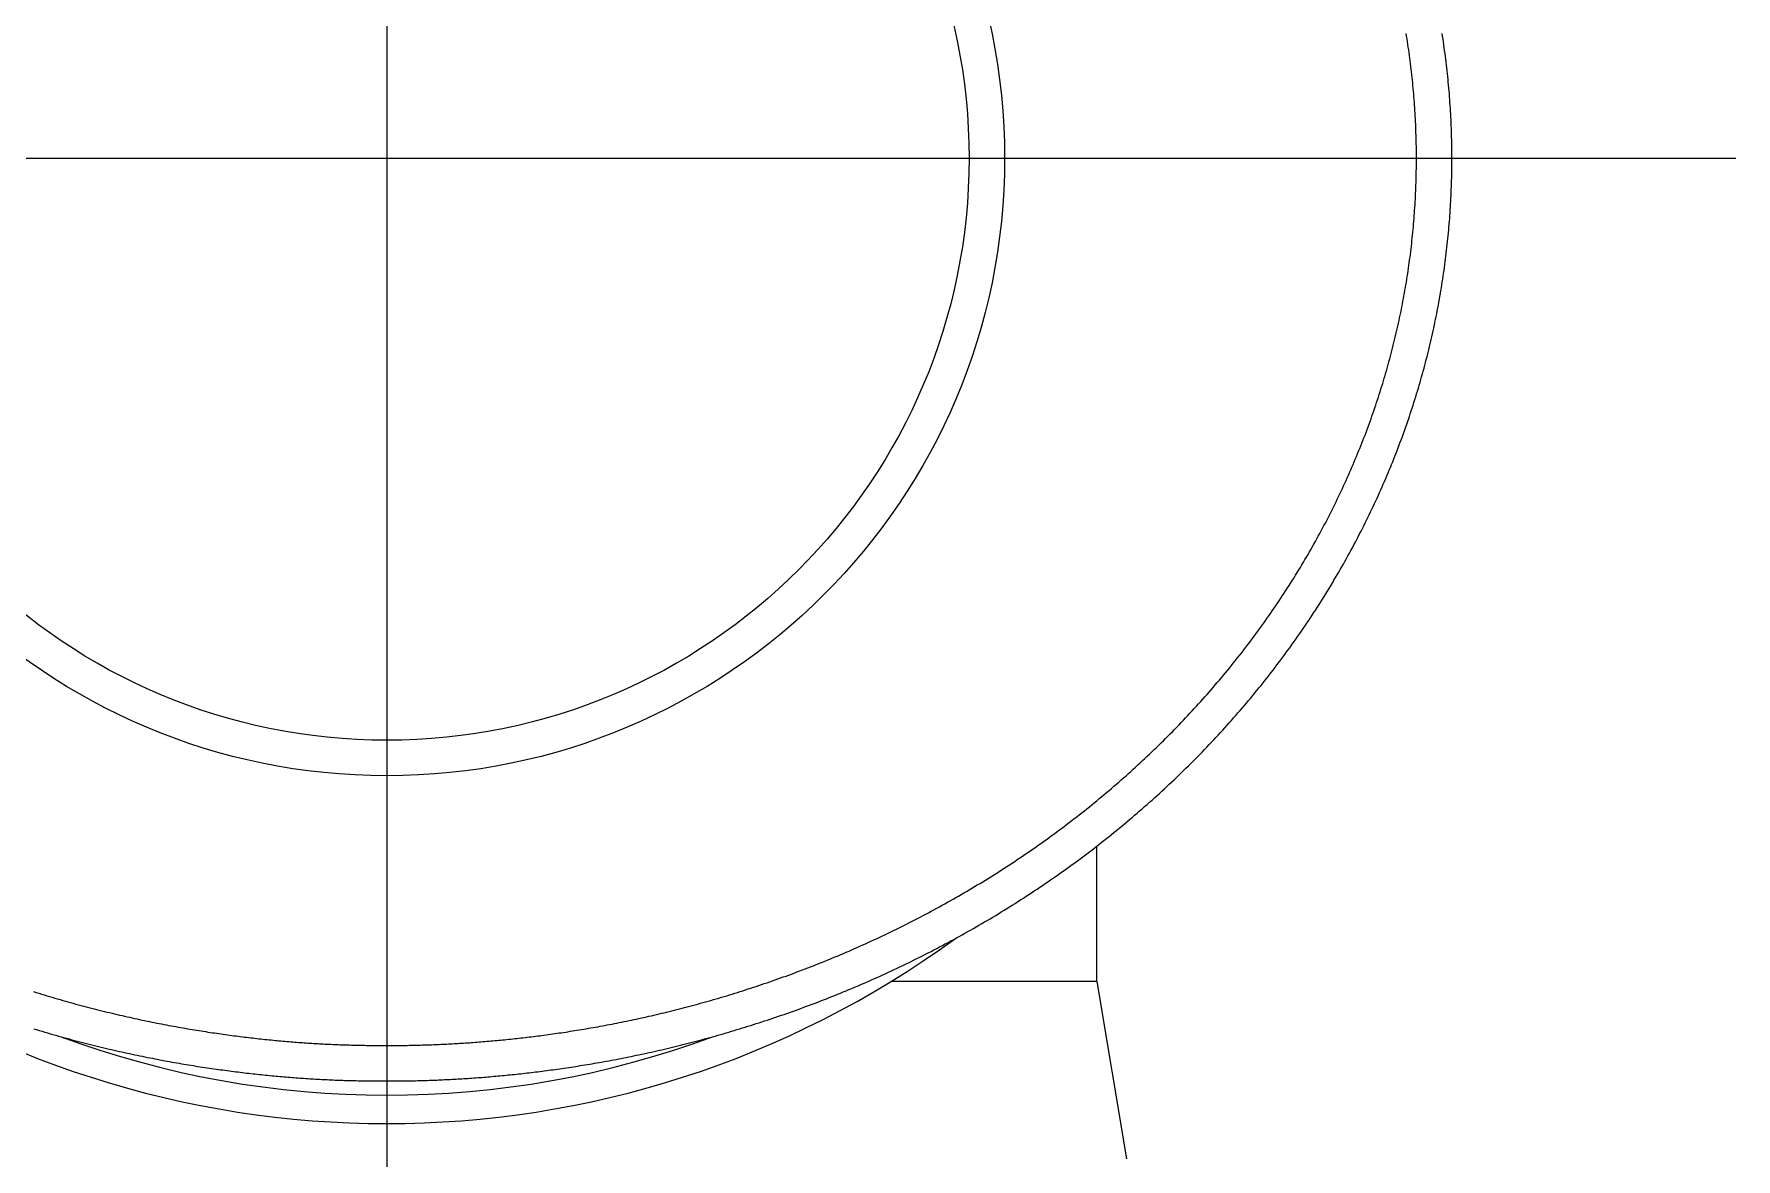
# Model space of a CAD drawing. Extents: x -10.3 to 59.2, y -18.9 to 32.6.
# Drawn here: x 47.17 to 59.16, y 16.75 to 24.68 of the extents above; entities that cross this region are included whole.
import ezdxf

# ---------------------------------------------------------------- set-up
doc = ezdxf.new("R2010")
doc.units = 0
doc.linetypes.add('CENTER', pattern=[50.8, 31.75, -6.35, 6.35, -6.35])
doc.layers.get('0').update_dxf_attribs({"linetype": 'CONTINUOUS'})
doc.layers.add('CENTER', color=1, linetype='CENTER')

msp = doc.modelspace()

# ---------------------------------------------------------------- linework, layer by layer
at = {"color": 7, "linetype": 'CONTINUOUS'}
for q in [(54.65817, 18.955186), (53.207818, 18), (54.86639, 16.75068)]:
    msp.add_line((54.65817, 18), q, dxfattribs=at)
at = {"color": 7}
for points in [[(49.6582, 17.3, 0), (49.6717, 17.3, 0), (49.6852, 17.3, 0), (49.6987, 17.3001, 0), (49.7122, 17.3002, 0), (49.7257, 17.3002, 0), (49.7392, 17.3004, 0), (49.7527, 17.3005, 0), (49.7662, 17.3006, 0), (49.7797, 17.3008, 0), (49.7932, 17.301, 0), (49.8067, 17.3012, 0), (49.8202, 17.3014, 0), (49.8336, 17.3017, 0), (49.8471, 17.302, 0), (49.8606, 17.3023, 0), (49.8741, 17.3026, 0), (49.8876, 17.3029, 0), (49.9011, 17.3033, 0), (49.9146, 17.3037, 0), (49.9281, 17.3041, 0), (49.9417, 17.3045, 0), (49.9552, 17.305, 0), (49.9688, 17.3054, 0), (49.9823, 17.3059, 0), (49.9959, 17.3064, 0), (50.0094, 17.307, 0), (50.023, 17.3075, 0), (50.0366, 17.3081, 0), (50.0502, 17.3087, 0), (50.0639, 17.3094, 0), (50.0775, 17.31, 0), (50.0912, 17.3107, 0), (50.1049, 17.3114, 0), (50.1186, 17.3121, 0), (50.1323, 17.3128, 0), (50.146, 17.3136, 0), (50.1598, 17.3144, 0), (50.1735, 17.3152, 0), (50.1873, 17.3161, 0), (50.2012, 17.3169, 0), (50.215, 17.3178, 0), (50.2289, 17.3187, 0), (50.2428, 17.3197, 0), (50.2567, 17.3206, 0), (50.2706, 17.3216, 0), (50.2846, 17.3226, 0), (50.2986, 17.3237, 0), (50.3126, 17.3247, 0), (50.3267, 17.3258, 0), (50.3408, 17.3269, 0), (50.3549, 17.3281, 0), (50.3691, 17.3292, 0), (50.3833, 17.3304, 0), (50.3975, 17.3316, 0), (50.4118, 17.3329, 0), (50.4261, 17.3342, 0), (50.4404, 17.3354, 0), (50.4548, 17.3368, 0), (50.4692, 17.3381, 0), (50.4836, 17.3395, 0), (50.4981, 17.3409, 0), (50.5126, 17.3423, 0), (50.5272, 17.3438, 0), (50.5418, 17.3453, 0), (50.5564, 17.3468, 0), (50.5711, 17.3483, 0), (50.5859, 17.3499, 0), (50.6007, 17.3515, 0), (50.6155, 17.3532, 0), (50.6304, 17.3548, 0), (50.6453, 17.3565, 0), (50.6603, 17.3583, 0), (50.6753, 17.36, 0), (50.6904, 17.3618, 0), (50.7055, 17.3637, 0), (50.7207, 17.3656, 0), (50.736, 17.3675, 0), (50.7513, 17.3694, 0), (50.7666, 17.3714, 0), (50.782, 17.3734, 0), (50.7975, 17.3754, 0), (50.813, 17.3775, 0), (50.8286, 17.3796, 0), (50.8442, 17.3818, 0), (50.8599, 17.384, 0), (50.8757, 17.3862, 0), (50.8915, 17.3885, 0), (50.9074, 17.3908, 0), (50.9233, 17.3932, 0), (50.9394, 17.3955, 0), (50.9555, 17.398, 0), (50.9716, 17.4005, 0), (50.9879, 17.403, 0), (51.0042, 17.4055, 0), (51.0205, 17.4081, 0), (51.037, 17.4108, 0), (51.0535, 17.4135, 0), (51.07, 17.4162, 0), (51.0867, 17.419, 0), (51.1034, 17.4218, 0), (51.1202, 17.4247, 0), (51.137, 17.4276, 0), (51.1539, 17.4306, 0), (51.1709, 17.4336, 0), (51.1879, 17.4366, 0), (51.205, 17.4397, 0), (51.2221, 17.4429, 0), (51.2393, 17.4461, 0), (51.2566, 17.4493, 0), (51.2739, 17.4526, 0), (51.2913, 17.456, 0), (51.3088, 17.4594, 0), (51.3263, 17.4628, 0), (51.3439, 17.4663, 0), (51.3615, 17.4699, 0), (51.3792, 17.4735, 0), (51.397, 17.4771, 0), (51.4148, 17.4808, 0), (51.4327, 17.4846, 0), (51.4506, 17.4884, 0), (51.4685, 17.4922, 0), (51.4865, 17.4961, 0), (51.5046, 17.5001, 0), (51.5227, 17.5041, 0), (51.5409, 17.5082, 0), (51.5591, 17.5123, 0), (51.5773, 17.5165, 0), (51.5956, 17.5207, 0), (51.6139, 17.525, 0), (51.6323, 17.5293, 0), (51.6508, 17.5337, 0), (51.6692, 17.5382, 0), (51.6877, 17.5427, 0), (51.7063, 17.5472, 0), (51.7249, 17.5519, 0), (51.7435, 17.5565, 0), (51.7622, 17.5613, 0), (51.7809, 17.566, 0), (51.7997, 17.5709, 0), (51.8184, 17.5758, 0), (51.8373, 17.5807, 0), (51.8561, 17.5857, 0), (51.875, 17.5908, 0), (51.894, 17.5959, 0), (51.9129, 17.6011, 0), (51.932, 17.6063, 0), (51.951, 17.6116, 0), (51.9701, 17.6169, 0), (51.9892, 17.6223, 0), (52.0083, 17.6278, 0), (52.0275, 17.6333, 0), (52.0467, 17.6389, 0), (52.0659, 17.6445, 0), (52.0852, 17.6502, 0), (52.1045, 17.6559, 0), (52.1238, 17.6617, 0), (52.1431, 17.6676, 0), (52.1625, 17.6735, 0), (52.1819, 17.6795, 0), (52.2013, 17.6856, 0), (52.2207, 17.6917, 0), (52.2402, 17.6978, 0), (52.2597, 17.704, 0), (52.2792, 17.7103, 0), (52.2988, 17.7167, 0), (52.3183, 17.7231, 0), (52.3379, 17.7295, 0), (52.3575, 17.736, 0), (52.3772, 17.7426, 0), (52.3968, 17.7493, 0), (52.4165, 17.756, 0), (52.4361, 17.7627, 0), (52.4558, 17.7695, 0), (52.4756, 17.7764, 0), (52.4953, 17.7834, 0), (52.515, 17.7904, 0), (52.5348, 17.7975, 0), (52.5546, 17.8046, 0), (52.5744, 17.8118, 0), (52.5942, 17.819, 0), (52.614, 17.8264, 0), (52.6338, 17.8337, 0), (52.6537, 17.8412, 0), (52.6735, 17.8487, 0), (52.6934, 17.8563, 0), (52.7133, 17.8639, 0), (52.7331, 17.8716, 0), (52.753, 17.8794, 0), (52.7729, 17.8872, 0), (52.7928, 17.8951, 0), (52.8127, 17.903, 0), (52.8327, 17.9111, 0), (52.8526, 17.9191, 0), (52.8725, 17.9273, 0), (52.8924, 17.9355, 0), (52.9124, 17.9438, 0), (52.9323, 17.9521, 0), (52.9522, 17.9605, 0), (52.9722, 17.969, 0), (52.9921, 17.9775, 0), (53.0121, 17.9861, 0), (53.032, 17.9948, 0), (53.0519, 18.0035, 0), (53.0719, 18.0123, 0), (53.0918, 18.0212, 0), (53.1118, 18.0302, 0), (53.1317, 18.0392, 0), (53.1517, 18.0482, 0), (53.1716, 18.0574, 0), (53.1916, 18.0666, 0), (53.2115, 18.0759, 0), (53.2315, 18.0852, 0), (53.2515, 18.0946, 0), (53.2714, 18.1041, 0), (53.2914, 18.1137, 0), (53.3113, 18.1233, 0), (53.3313, 18.133, 0), (53.3512, 18.1427, 0), (53.3712, 18.1525, 0), (53.3911, 18.1624, 0), (53.411, 18.1724, 0), (53.431, 18.1824, 0), (53.4509, 18.1925, 0), (53.4708, 18.2027, 0), (53.4907, 18.2129, 0), (53.5106, 18.2232, 0), (53.5305, 18.2336, 0), (53.5504, 18.244, 0), (53.5703, 18.2545, 0), (53.5901, 18.2651, 0), (53.61, 18.2757, 0), (53.6298, 18.2864, 0), (53.6497, 18.2972, 0), (53.6695, 18.308, 0), (53.6893, 18.3189, 0), (53.7091, 18.3299, 0), (53.7289, 18.3409, 0), (53.7486, 18.352, 0), (53.7684, 18.3632, 0), (53.7881, 18.3745, 0), (53.8079, 18.3858, 0), (53.8276, 18.3972, 0), (53.8472, 18.4086, 0), (53.8669, 18.4201, 0), (53.8866, 18.4317, 0), (53.9062, 18.4434, 0), (53.9258, 18.4551, 0), (53.9454, 18.4669, 0), (53.965, 18.4787, 0), (53.9846, 18.4906, 0), (54.0041, 18.5026, 0), (54.0236, 18.5147, 0), (54.0431, 18.5268, 0), (54.0626, 18.539, 0), (54.082, 18.5513, 0), (54.1014, 18.5636, 0), (54.1208, 18.576, 0), (54.1402, 18.5885, 0), (54.1595, 18.601, 0), (54.1789, 18.6136, 0), (54.1982, 18.6262, 0), (54.2174, 18.639, 0), (54.2367, 18.6518, 0), (54.2559, 18.6646, 0), (54.2751, 18.6776, 0), (54.2942, 18.6906, 0), (54.3133, 18.7036, 0), (54.3324, 18.7168, 0), (54.3515, 18.73, 0), (54.3705, 18.7433, 0), (54.3895, 18.7566, 0), (54.4085, 18.77, 0), (54.4274, 18.7835, 0), (54.4463, 18.797, 0), (54.4652, 18.8106, 0), (54.484, 18.8243, 0), (54.5028, 18.838, 0), (54.5215, 18.8518, 0), (54.5402, 18.8657, 0), (54.5589, 18.8797, 0), (54.5776, 18.8936, 0), (54.5962, 18.9077, 0), (54.6147, 18.9218, 0), (54.6332, 18.936, 0), (54.6517, 18.9503, 0), (54.6702, 18.9646, 0), (54.6885, 18.979, 0), (54.7069, 18.9934, 0), (54.7252, 19.0079, 0), (54.7435, 19.0225, 0), (54.7617, 19.0371, 0), (54.7799, 19.0518, 0), (54.798, 19.0666, 0), (54.8161, 19.0814, 0), (54.8341, 19.0963, 0), (54.8521, 19.1112, 0), (54.8701, 19.1262, 0), (54.888, 19.1412, 0), (54.9058, 19.1564, 0), (54.9237, 19.1715, 0), (54.9414, 19.1867, 0), (54.9591, 19.202, 0), (54.9768, 19.2174, 0), (54.9944, 19.2328, 0), (55.0119, 19.2482, 0), (55.0295, 19.2638, 0), (55.0469, 19.2793, 0), (55.0643, 19.295, 0), (55.0817, 19.3106, 0), (55.099, 19.3264, 0), (55.1162, 19.3422, 0), (55.1334, 19.358, 0), (55.1505, 19.3739, 0), (55.1676, 19.3899, 0), (55.1846, 19.4059, 0), (55.2016, 19.422, 0), (55.2185, 19.4381, 0), (55.2353, 19.4543, 0), (55.2521, 19.4705, 0), (55.2689, 19.4868, 0), (55.2855, 19.5031, 0), (55.3021, 19.5195, 0), (55.3187, 19.5359, 0), (55.3352, 19.5524, 0), (55.3516, 19.569, 0), (55.368, 19.5856, 0), (55.3843, 19.6022, 0), (55.4006, 19.6189, 0), (55.4167, 19.6356, 0), (55.4329, 19.6524, 0), (55.4489, 19.6693, 0), (55.4649, 19.6861, 0), (55.4808, 19.7031, 0), (55.4967, 19.7201, 0), (55.5125, 19.7371, 0), (55.5282, 19.7542, 0), (55.5439, 19.7713, 0), (55.5595, 19.7885, 0), (55.575, 19.8057, 0), (55.5904, 19.8229, 0), (55.6058, 19.8402, 0), (55.6211, 19.8576, 0), (55.6364, 19.875, 0), (55.6515, 19.8924, 0), (55.6666, 19.9099, 0), (55.6817, 19.9274, 0), (55.6966, 19.9449, 0), (55.7115, 19.9625, 0), (55.7263, 19.9802, 0), (55.7411, 19.9978, 0), (55.7558, 20.0155, 0), (55.7704, 20.0333, 0), (55.7849, 20.0511, 0), (55.7994, 20.0689, 0), (55.8138, 20.0868, 0), (55.8281, 20.1047, 0), (55.8423, 20.1226, 0), (55.8565, 20.1406, 0), (55.8706, 20.1586, 0), (55.8846, 20.1766, 0), (55.8986, 20.1947, 0), (55.9125, 20.2128, 0), (55.9263, 20.231, 0), (55.94, 20.2492, 0), (55.9537, 20.2674, 0), (55.9672, 20.2856, 0), (55.9807, 20.3039, 0), (55.9942, 20.3222, 0), (56.0075, 20.3405, 0), (56.0208, 20.3589, 0), (56.034, 20.3773, 0), (56.0471, 20.3958, 0), (56.0602, 20.4142, 0), (56.0732, 20.4327, 0), (56.0861, 20.4512, 0), (56.0989, 20.4698, 0), (56.1116, 20.4884, 0), (56.1243, 20.507, 0), (56.1369, 20.5256, 0), (56.1494, 20.5442, 0), (56.1619, 20.5629, 0), (56.1742, 20.5816, 0), (56.1865, 20.6004, 0), (56.1987, 20.6191, 0), (56.2108, 20.6379, 0), (56.2229, 20.6567, 0), (56.2348, 20.6756, 0), (56.2467, 20.6944, 0), (56.2585, 20.7133, 0), (56.2703, 20.7322, 0), (56.2819, 20.7511, 0), (56.2935, 20.7701, 0), (56.305, 20.789, 0), (56.3164, 20.808, 0), (56.3277, 20.827, 0), (56.3389, 20.846, 0), (56.3501, 20.8651, 0), (56.3612, 20.8842, 0), (56.3722, 20.9032, 0), (56.3831, 20.9224, 0), (56.394, 20.9415, 0), (56.4048, 20.9606, 0), (56.4155, 20.9798, 0), (56.4261, 20.999, 0), (56.4366, 21.0182, 0), (56.4471, 21.0375, 0), (56.4575, 21.0567, 0), (56.4678, 21.076, 0), (56.478, 21.0953, 0), (56.4882, 21.1146, 0), (56.4982, 21.1339, 0), (56.5082, 21.1533, 0), (56.5182, 21.1726, 0), (56.528, 21.192, 0), (56.5378, 21.2114, 0), (56.5475, 21.2308, 0), (56.5571, 21.2503, 0), (56.5666, 21.2697, 0), (56.576, 21.2892, 0), (56.5854, 21.3087, 0), (56.5947, 21.3282, 0), (56.6039, 21.3477, 0), (56.6131, 21.3673, 0), (56.6221, 21.3868, 0), (56.6311, 21.4064, 0), (56.64, 21.426, 0), (56.6489, 21.4456, 0), (56.6576, 21.4652, 0), (56.6663, 21.4849, 0), (56.6749, 21.5045, 0), (56.6834, 21.5242, 0), (56.6919, 21.5439, 0), (56.7003, 21.5636, 0), (56.7086, 21.5833, 0), (56.7168, 21.603, 0), (56.7249, 21.6228, 0), (56.733, 21.6425, 0), (56.741, 21.6623, 0), (56.7489, 21.6821, 0), (56.7567, 21.7019, 0), (56.7645, 21.7217, 0), (56.7721, 21.7415, 0), (56.7797, 21.7613, 0), (56.7873, 21.7812, 0), (56.7947, 21.8011, 0), (56.8021, 21.8209, 0), (56.8094, 21.8408, 0), (56.8166, 21.8607, 0), (56.8237, 21.8806, 0), (56.8308, 21.9006, 0), (56.8378, 21.9205, 0), (56.8447, 21.9404, 0), (56.8515, 21.9604, 0), (56.8583, 21.9804, 0), (56.865, 22.0003, 0), (56.8716, 22.0203, 0), (56.8781, 22.0403, 0), (56.8846, 22.0603, 0), (56.8909, 22.0804, 0), (56.8972, 22.1004, 0), (56.9035, 22.1204, 0), (56.9096, 22.1405, 0), (56.9157, 22.1605, 0), (56.9217, 22.1806, 0), (56.9276, 22.2007, 0), (56.9335, 22.2208, 0), (56.9392, 22.2409, 0), (56.9449, 22.261, 0), (56.9505, 22.2811, 0), (56.9561, 22.3012, 0), (56.9615, 22.3213, 0), (56.9669, 22.3415, 0), (56.9722, 22.3616, 0), (56.9775, 22.3818, 0), (56.9826, 22.4019, 0), (56.9877, 22.4221, 0), (56.9927, 22.4423, 0), (56.9977, 22.4625, 0), (57.0025, 22.4827, 0), (57.0073, 22.5029, 0), (57.012, 22.5231, 0), (57.0167, 22.5433, 0), (57.0212, 22.5635, 0), (57.0257, 22.5837, 0), (57.0301, 22.604, 0), (57.0345, 22.6242, 0), (57.0387, 22.6445, 0), (57.0429, 22.6647, 0), (57.047, 22.685, 0), (57.051, 22.7052, 0), (57.055, 22.7255, 0), (57.0589, 22.7458, 0), (57.0627, 22.7661, 0), (57.0664, 22.7864, 0), (57.0701, 22.8067, 0), (57.0737, 22.827, 0), (57.0772, 22.8473, 0), (57.0806, 22.8676, 0), (57.084, 22.8879, 0), (57.0873, 22.9082, 0), (57.0905, 22.9285, 0), (57.0936, 22.9489, 0), (57.0967, 22.9692, 0), (57.0996, 22.9895, 0), (57.1026, 23.0099, 0), (57.1054, 23.0302, 0), (57.1082, 23.0506, 0), (57.1108, 23.0709, 0), (57.1135, 23.0913, 0), (57.116, 23.1116, 0), (57.1185, 23.132, 0), (57.1209, 23.1524, 0), (57.1232, 23.1727, 0), (57.1254, 23.1931, 0), (57.1276, 23.2135, 0), (57.1297, 23.2339, 0), (57.1317, 23.2542, 0), (57.1336, 23.2746, 0), (57.1355, 23.295, 0), (57.1373, 23.3154, 0), (57.139, 23.3358, 0), (57.1407, 23.3562, 0), (57.1422, 23.3766, 0), (57.1437, 23.397, 0), (57.1452, 23.4174, 0), (57.1465, 23.4378, 0), (57.1478, 23.4582, 0), (57.149, 23.4786, 0), (57.1501, 23.499, 0), (57.1512, 23.5194, 0), (57.1522, 23.5398, 0), (57.1531, 23.5602, 0), (57.1539, 23.5807, 0), (57.1546, 23.6011, 0), (57.1553, 23.6215, 0), (57.1559, 23.6419, 0), (57.1565, 23.6623, 0), (57.1569, 23.6827, 0), (57.1573, 23.7032, 0), (57.1576, 23.7236, 0), (57.1579, 23.744, 0), (57.158, 23.7644, 0), (57.1581, 23.7848, 0), (57.1582, 23.8053, 0), (57.1581, 23.8257, 0), (57.158, 23.8461, 0), (57.1578, 23.8665, 0), (57.1575, 23.8869, 0), (57.1571, 23.9073, 0), (57.1567, 23.9277, 0), (57.1562, 23.9481, 0), (57.1556, 23.9685, 0), (57.155, 23.9889, 0), (57.1543, 24.0093, 0), (57.1535, 24.0297, 0), (57.1526, 24.0501, 0), (57.1517, 24.0705, 0), (57.1506, 24.0909, 0), (57.1496, 24.1113, 0), (57.1484, 24.1317, 0), (57.1472, 24.1521, 0), (57.1458, 24.1724, 0), (57.1445, 24.1928, 0), (57.143, 24.2132, 0), (57.1415, 24.2335, 0), (57.1399, 24.2539, 0), (57.1382, 24.2742, 0), (57.1364, 24.2946, 0), (57.1346, 24.3149, 0), (57.1327, 24.3353, 0), (57.1307, 24.3556, 0), (57.1287, 24.3759, 0), (57.1265, 24.3962, 0), (57.1244, 24.4166, 0), (57.1221, 24.4369, 0), (57.1197, 24.4572, 0), (57.1173, 24.4775, 0), (57.1148, 24.4978, 0), (57.1123, 24.518, 0), (57.1096, 24.5383, 0), (57.1069, 24.5586, 0), (57.1041, 24.5788, 0), (57.1013, 24.5991, 0), (57.0983, 24.6193, 0), (57.0953, 24.6396, 0), (57.0923, 24.6598, 0), (57.0891, 24.68, 0)], [(49.6582, 17.55, 0), (49.6713, 17.55, 0), (49.6844, 17.55, 0), (49.6976, 17.5501, 0), (49.7107, 17.5502, 0), (49.7238, 17.5502, 0), (49.7369, 17.5503, 0), (49.75, 17.5505, 0), (49.7631, 17.5506, 0), (49.7762, 17.5508, 0), (49.7893, 17.551, 0), (49.8024, 17.5512, 0), (49.8155, 17.5514, 0), (49.8286, 17.5517, 0), (49.8417, 17.5519, 0), (49.8548, 17.5522, 0), (49.8679, 17.5525, 0), (49.881, 17.5528, 0), (49.8941, 17.5532, 0), (49.9072, 17.5536, 0), (49.9203, 17.554, 0), (49.9335, 17.5544, 0), (49.9466, 17.5548, 0), (49.9598, 17.5553, 0), (49.9729, 17.5557, 0), (49.9861, 17.5562, 0), (49.9993, 17.5568, 0), (50.0125, 17.5573, 0), (50.0257, 17.5579, 0), (50.0389, 17.5585, 0), (50.0522, 17.5591, 0), (50.0654, 17.5597, 0), (50.0787, 17.5604, 0), (50.092, 17.5611, 0), (50.1053, 17.5618, 0), (50.1186, 17.5625, 0), (50.1319, 17.5632, 0), (50.1453, 17.564, 0), (50.1586, 17.5648, 0), (50.172, 17.5656, 0), (50.1855, 17.5664, 0), (50.1989, 17.5673, 0), (50.2124, 17.5682, 0), (50.2259, 17.5691, 0), (50.2394, 17.57, 0), (50.2529, 17.571, 0), (50.2665, 17.572, 0), (50.2801, 17.573, 0), (50.2937, 17.574, 0), (50.3074, 17.5751, 0), (50.3211, 17.5762, 0), (50.3348, 17.5773, 0), (50.3485, 17.5784, 0), (50.3623, 17.5796, 0), (50.3761, 17.5807, 0), (50.39, 17.5819, 0), (50.4038, 17.5832, 0), (50.4178, 17.5844, 0), (50.4317, 17.5857, 0), (50.4457, 17.587, 0), (50.4597, 17.5883, 0), (50.4738, 17.5897, 0), (50.4879, 17.5911, 0), (50.502, 17.5925, 0), (50.5162, 17.594, 0), (50.5304, 17.5954, 0), (50.5447, 17.5969, 0), (50.559, 17.5985, 0), (50.5734, 17.6, 0), (50.5878, 17.6016, 0), (50.6022, 17.6032, 0), (50.6167, 17.6049, 0), (50.6313, 17.6066, 0), (50.6459, 17.6083, 0), (50.6605, 17.6101, 0), (50.6752, 17.6118, 0), (50.69, 17.6136, 0), (50.7048, 17.6155, 0), (50.7196, 17.6174, 0), (50.7345, 17.6193, 0), (50.7495, 17.6213, 0), (50.7645, 17.6232, 0), (50.7795, 17.6253, 0), (50.7947, 17.6273, 0), (50.8098, 17.6294, 0), (50.8251, 17.6315, 0), (50.8404, 17.6337, 0), (50.8558, 17.6359, 0), (50.8712, 17.6382, 0), (50.8867, 17.6404, 0), (50.9022, 17.6428, 0), (50.9178, 17.6451, 0), (50.9335, 17.6475, 0), (50.9493, 17.65, 0), (50.9651, 17.6525, 0), (50.981, 17.655, 0), (50.997, 17.6576, 0), (51.013, 17.6602, 0), (51.0291, 17.6628, 0), (51.0452, 17.6655, 0), (51.0614, 17.6683, 0), (51.0777, 17.6711, 0), (51.0941, 17.6739, 0), (51.1105, 17.6768, 0), (51.1269, 17.6797, 0), (51.1435, 17.6827, 0), (51.16, 17.6857, 0), (51.1767, 17.6887, 0), (51.1934, 17.6918, 0), (51.2102, 17.695, 0), (51.227, 17.6982, 0), (51.2439, 17.7014, 0), (51.2608, 17.7047, 0), (51.2778, 17.7081, 0), (51.2949, 17.7115, 0), (51.312, 17.7149, 0), (51.3292, 17.7184, 0), (51.3464, 17.7219, 0), (51.3637, 17.7255, 0), (51.381, 17.7292, 0), (51.3984, 17.7329, 0), (51.4159, 17.7366, 0), (51.4333, 17.7404, 0), (51.4509, 17.7442, 0), (51.4684, 17.7481, 0), (51.486, 17.7521, 0), (51.5037, 17.7561, 0), (51.5214, 17.7602, 0), (51.5392, 17.7643, 0), (51.557, 17.7684, 0), (51.5748, 17.7726, 0), (51.5927, 17.7769, 0), (51.6106, 17.7812, 0), (51.6286, 17.7856, 0), (51.6466, 17.79, 0), (51.6646, 17.7945, 0), (51.6827, 17.799, 0), (51.7008, 17.8036, 0), (51.719, 17.8082, 0), (51.7371, 17.8129, 0), (51.7554, 17.8177, 0), (51.7736, 17.8225, 0), (51.7919, 17.8273, 0), (51.8103, 17.8322, 0), (51.8287, 17.8372, 0), (51.8471, 17.8422, 0), (51.8655, 17.8473, 0), (51.884, 17.8524, 0), (51.9025, 17.8576, 0), (51.921, 17.8628, 0), (51.9396, 17.8681, 0), (51.9582, 17.8735, 0), (51.9768, 17.8789, 0), (51.9954, 17.8844, 0), (52.0141, 17.8899, 0), (52.0328, 17.8954, 0), (52.0516, 17.9011, 0), (52.0703, 17.9068, 0), (52.0891, 17.9125, 0), (52.1079, 17.9183, 0), (52.1268, 17.9242, 0), (52.1456, 17.9301, 0), (52.1645, 17.9361, 0), (52.1834, 17.9421, 0), (52.2023, 17.9482, 0), (52.2213, 17.9543, 0), (52.2403, 17.9605, 0), (52.2592, 17.9668, 0), (52.2783, 17.9731, 0), (52.2973, 17.9795, 0), (52.3163, 17.9859, 0), (52.3354, 17.9924, 0), (52.3545, 17.999, 0), (52.3736, 18.0056, 0), (52.3927, 18.0123, 0), (52.4118, 18.019, 0), (52.431, 18.0258, 0), (52.4501, 18.0327, 0), (52.4693, 18.0396, 0), (52.4885, 18.0466, 0), (52.5077, 18.0536, 0), (52.5269, 18.0607, 0), (52.5461, 18.0679, 0), (52.5654, 18.0751, 0), (52.5846, 18.0824, 0), (52.6039, 18.0897, 0), (52.6231, 18.0971, 0), (52.6424, 18.1046, 0), (52.6617, 18.1121, 0), (52.6809, 18.1197, 0), (52.7002, 18.1273, 0), (52.7195, 18.135, 0), (52.7388, 18.1428, 0), (52.7581, 18.1506, 0), (52.7774, 18.1585, 0), (52.7968, 18.1665, 0), (52.8161, 18.1745, 0), (52.8354, 18.1826, 0), (52.8547, 18.1907, 0), (52.874, 18.1989, 0), (52.8933, 18.2072, 0), (52.9127, 18.2155, 0), (52.932, 18.2239, 0), (52.9513, 18.2324, 0), (52.9706, 18.2409, 0), (52.9899, 18.2495, 0), (53.0093, 18.2582, 0), (53.0286, 18.2669, 0), (53.0479, 18.2757, 0), (53.0672, 18.2845, 0), (53.0866, 18.2935, 0), (53.1059, 18.3024, 0), (53.1252, 18.3115, 0), (53.1446, 18.3206, 0), (53.1639, 18.3298, 0), (53.1832, 18.339, 0), (53.2025, 18.3484, 0), (53.2218, 18.3577, 0), (53.2412, 18.3672, 0), (53.2605, 18.3767, 0), (53.2798, 18.3863, 0), (53.2991, 18.3959, 0), (53.3184, 18.4056, 0), (53.3376, 18.4154, 0), (53.3569, 18.4252, 0), (53.3762, 18.4351, 0), (53.3955, 18.4451, 0), (53.4147, 18.4551, 0), (53.434, 18.4652, 0), (53.4532, 18.4754, 0), (53.4724, 18.4856, 0), (53.4917, 18.4959, 0), (53.5109, 18.5063, 0), (53.5301, 18.5167, 0), (53.5492, 18.5272, 0), (53.5684, 18.5377, 0), (53.5876, 18.5484, 0), (53.6067, 18.5591, 0), (53.6258, 18.5698, 0), (53.6449, 18.5806, 0), (53.664, 18.5915, 0), (53.6831, 18.6024, 0), (53.7022, 18.6135, 0), (53.7212, 18.6245, 0), (53.7403, 18.6357, 0), (53.7593, 18.6469, 0), (53.7783, 18.6581, 0), (53.7972, 18.6695, 0), (53.8162, 18.6809, 0), (53.8351, 18.6923, 0), (53.854, 18.7039, 0), (53.8729, 18.7155, 0), (53.8918, 18.7271, 0), (53.9107, 18.7389, 0), (53.9295, 18.7506, 0), (53.9483, 18.7625, 0), (53.9671, 18.7744, 0), (53.9858, 18.7864, 0), (54.0045, 18.7984, 0), (54.0233, 18.8106, 0), (54.0419, 18.8227, 0), (54.0606, 18.835, 0), (54.0792, 18.8473, 0), (54.0978, 18.8597, 0), (54.1164, 18.8721, 0), (54.1349, 18.8846, 0), (54.1534, 18.8972, 0), (54.1719, 18.9098, 0), (54.1904, 18.9225, 0), (54.2088, 18.9352, 0), (54.2272, 18.9481, 0), (54.2455, 18.961, 0), (54.2638, 18.9739, 0), (54.2821, 18.9869, 0), (54.3004, 19, 0), (54.3186, 19.0132, 0), (54.3368, 19.0264, 0), (54.3549, 19.0396, 0), (54.3731, 19.053, 0), (54.3911, 19.0664, 0), (54.4092, 19.0798, 0), (54.4272, 19.0934, 0), (54.4451, 19.1069, 0), (54.463, 19.1206, 0), (54.4809, 19.1343, 0), (54.4988, 19.148, 0), (54.5166, 19.1619, 0), (54.5343, 19.1758, 0), (54.552, 19.1897, 0), (54.5697, 19.2037, 0), (54.5874, 19.2178, 0), (54.605, 19.2319, 0), (54.6225, 19.2461, 0), (54.64, 19.2603, 0), (54.6575, 19.2746, 0), (54.6749, 19.289, 0), (54.6922, 19.3034, 0), (54.7096, 19.3178, 0), (54.7268, 19.3324, 0), (54.7441, 19.3469, 0), (54.7612, 19.3616, 0), (54.7784, 19.3763, 0), (54.7955, 19.391, 0), (54.8125, 19.4058, 0), (54.8295, 19.4207, 0), (54.8464, 19.4356, 0), (54.8633, 19.4506, 0), (54.8801, 19.4656, 0), (54.8969, 19.4806, 0), (54.9137, 19.4958, 0), (54.9303, 19.511, 0), (54.947, 19.5262, 0), (54.9635, 19.5415, 0), (54.9801, 19.5568, 0), (54.9965, 19.5722, 0), (55.0129, 19.5876, 0), (55.0293, 19.6031, 0), (55.0456, 19.6187, 0), (55.0618, 19.6343, 0), (55.078, 19.6499, 0), (55.0941, 19.6656, 0), (55.1102, 19.6813, 0), (55.1262, 19.6971, 0), (55.1422, 19.713, 0), (55.1581, 19.7289, 0), (55.1739, 19.7448, 0), (55.1897, 19.7608, 0), (55.2054, 19.7768, 0), (55.221, 19.7929, 0), (55.2366, 19.809, 0), (55.2522, 19.8252, 0), (55.2676, 19.8414, 0), (55.283, 19.8577, 0), (55.2984, 19.874, 0), (55.3136, 19.8903, 0), (55.3289, 19.9067, 0), (55.344, 19.9232, 0), (55.3591, 19.9397, 0), (55.3741, 19.9562, 0), (55.389, 19.9728, 0), (55.4039, 19.9894, 0), (55.4187, 20.0061, 0), (55.4335, 20.0228, 0), (55.4481, 20.0395, 0), (55.4627, 20.0563, 0), (55.4773, 20.0731, 0), (55.4917, 20.0899, 0), (55.5061, 20.1068, 0), (55.5205, 20.1238, 0), (55.5347, 20.1407, 0), (55.5489, 20.1577, 0), (55.5631, 20.1748, 0), (55.5771, 20.1919, 0), (55.5911, 20.209, 0), (55.605, 20.2261, 0), (55.6188, 20.2433, 0), (55.6326, 20.2605, 0), (55.6463, 20.2778, 0), (55.66, 20.2951, 0), (55.6735, 20.3124, 0), (55.687, 20.3297, 0), (55.7004, 20.3471, 0), (55.7138, 20.3645, 0), (55.727, 20.382, 0), (55.7402, 20.3995, 0), (55.7534, 20.417, 0), (55.7664, 20.4345, 0), (55.7794, 20.4521, 0), (55.7923, 20.4697, 0), (55.8052, 20.4873, 0), (55.8179, 20.505, 0), (55.8306, 20.5227, 0), (55.8432, 20.5404, 0), (55.8558, 20.5581, 0), (55.8683, 20.5759, 0), (55.8807, 20.5937, 0), (55.893, 20.6115, 0), (55.9052, 20.6294, 0), (55.9174, 20.6473, 0), (55.9295, 20.6652, 0), (55.9415, 20.6831, 0), (55.9535, 20.701, 0), (55.9653, 20.719, 0), (55.9771, 20.737, 0), (55.9889, 20.755, 0), (56.0005, 20.7731, 0), (56.0121, 20.7911, 0), (56.0236, 20.8092, 0), (56.035, 20.8273, 0), (56.0463, 20.8454, 0), (56.0576, 20.8636, 0), (56.0688, 20.8817, 0), (56.0799, 20.8999, 0), (56.0909, 20.9181, 0), (56.1018, 20.9364, 0), (56.1127, 20.9546, 0), (56.1235, 20.9729, 0), (56.1342, 20.9911, 0), (56.1449, 21.0094, 0), (56.1554, 21.0278, 0), (56.1659, 21.0461, 0), (56.1763, 21.0645, 0), (56.1867, 21.0828, 0), (56.1969, 21.1012, 0), (56.2071, 21.1197, 0), (56.2172, 21.1381, 0), (56.2273, 21.1565, 0), (56.2372, 21.175, 0), (56.2471, 21.1935, 0), (56.2569, 21.212, 0), (56.2667, 21.2305, 0), (56.2763, 21.2491, 0), (56.2859, 21.2676, 0), (56.2954, 21.2862, 0), (56.3049, 21.3048, 0), (56.3142, 21.3234, 0), (56.3235, 21.342, 0), (56.3327, 21.3606, 0), (56.3419, 21.3793, 0), (56.3509, 21.398, 0), (56.3599, 21.4167, 0), (56.3689, 21.4354, 0), (56.3777, 21.4541, 0), (56.3865, 21.4728, 0), (56.3951, 21.4916, 0), (56.4038, 21.5103, 0), (56.4123, 21.5291, 0), (56.4208, 21.5479, 0), (56.4292, 21.5667, 0), (56.4375, 21.5855, 0), (56.4457, 21.6043, 0), (56.4539, 21.6232, 0), (56.462, 21.6421, 0), (56.47, 21.6609, 0), (56.4779, 21.6798, 0), (56.4858, 21.6987, 0), (56.4936, 21.7176, 0), (56.5013, 21.7366, 0), (56.509, 21.7555, 0), (56.5166, 21.7745, 0), (56.5241, 21.7934, 0), (56.5315, 21.8124, 0), (56.5388, 21.8314, 0), (56.5461, 21.8504, 0), (56.5533, 21.8694, 0), (56.5605, 21.8884, 0), (56.5675, 21.9074, 0), (56.5745, 21.9265, 0), (56.5814, 21.9455, 0), (56.5883, 21.9646, 0), (56.595, 21.9837, 0), (56.6017, 22.0028, 0), (56.6083, 22.0219, 0), (56.6149, 22.041, 0), (56.6213, 22.0601, 0), (56.6277, 22.0792, 0), (56.6341, 22.0983, 0), (56.6403, 22.1175, 0), (56.6465, 22.1366, 0), (56.6526, 22.1558, 0), (56.6586, 22.175, 0), (56.6646, 22.1942, 0), (56.6705, 22.2133, 0), (56.6763, 22.2325, 0), (56.682, 22.2517, 0), (56.6877, 22.271, 0), (56.6933, 22.2902, 0), (56.6988, 22.3094, 0), (56.7042, 22.3286, 0), (56.7096, 22.3479, 0), (56.7149, 22.3671, 0), (56.7202, 22.3864, 0), (56.7253, 22.4057, 0), (56.7304, 22.4249, 0), (56.7354, 22.4442, 0), (56.7403, 22.4635, 0), (56.7452, 22.4828, 0), (56.75, 22.5021, 0), (56.7547, 22.5214, 0), (56.7594, 22.5407, 0), (56.764, 22.5601, 0), (56.7685, 22.5794, 0), (56.7729, 22.5987, 0), (56.7773, 22.6181, 0), (56.7816, 22.6374, 0), (56.7858, 22.6568, 0), (56.7899, 22.6761, 0), (56.794, 22.6955, 0), (56.798, 22.7148, 0), (56.8019, 22.7342, 0), (56.8058, 22.7536, 0), (56.8096, 22.773, 0), (56.8133, 22.7924, 0), (56.8169, 22.8118, 0), (56.8205, 22.8312, 0), (56.824, 22.8506, 0), (56.8274, 22.87, 0), (56.8308, 22.8894, 0), (56.834, 22.9088, 0), (56.8373, 22.9282, 0), (56.8404, 22.9477, 0), (56.8435, 22.9671, 0), (56.8465, 22.9865, 0), (56.8494, 23.006, 0), (56.8522, 23.0254, 0), (56.855, 23.0449, 0), (56.8577, 23.0643, 0), (56.8604, 23.0838, 0), (56.8629, 23.1032, 0), (56.8654, 23.1227, 0), (56.8679, 23.1421, 0), (56.8702, 23.1616, 0), (56.8725, 23.1811, 0), (56.8747, 23.2005, 0), (56.8769, 23.22, 0), (56.8789, 23.2395, 0), (56.8809, 23.2589, 0), (56.8829, 23.2784, 0), (56.8847, 23.2979, 0), (56.8865, 23.3174, 0), (56.8882, 23.3369, 0), (56.8899, 23.3564, 0), (56.8914, 23.3759, 0), (56.8929, 23.3953, 0), (56.8944, 23.4148, 0), (56.8957, 23.4343, 0), (56.897, 23.4538, 0), (56.8983, 23.4733, 0), (56.8994, 23.4929, 0), (56.9005, 23.5124, 0), (56.9015, 23.5319, 0), (56.9024, 23.5514, 0), (56.9033, 23.5709, 0), (56.9041, 23.5904, 0), (56.9048, 23.6099, 0), (56.9055, 23.6294, 0), (56.906, 23.6489, 0), (56.9066, 23.6684, 0), (56.907, 23.688, 0), (56.9074, 23.7075, 0), (56.9077, 23.727, 0), (56.9079, 23.7465, 0), (56.9081, 23.766, 0), (56.9081, 23.7855, 0), (56.9082, 23.805, 0), (56.9081, 23.8245, 0), (56.908, 23.844, 0), (56.9078, 23.8636, 0), (56.9075, 23.8831, 0), (56.9072, 23.9026, 0), (56.9068, 23.9221, 0), (56.9063, 23.9416, 0), (56.9058, 23.9611, 0), (56.9051, 23.9806, 0), (56.9044, 24.0001, 0), (56.9037, 24.0196, 0), (56.9029, 24.039, 0), (56.902, 24.0585, 0), (56.901, 24.078, 0), (56.8999, 24.0975, 0), (56.8988, 24.117, 0), (56.8976, 24.1364, 0), (56.8964, 24.1559, 0), (56.8951, 24.1754, 0), (56.8937, 24.1948, 0), (56.8922, 24.2143, 0), (56.8907, 24.2338, 0), (56.8891, 24.2532, 0), (56.8874, 24.2727, 0), (56.8856, 24.2921, 0), (56.8838, 24.3115, 0), (56.8819, 24.331, 0), (56.88, 24.3504, 0), (56.8779, 24.3698, 0), (56.8758, 24.3892, 0), (56.8737, 24.4086, 0), (56.8714, 24.4281, 0), (56.8691, 24.4475, 0), (56.8668, 24.4668, 0), (56.8643, 24.4862, 0), (56.8618, 24.5056, 0), (56.8592, 24.525, 0), (56.8565, 24.5444, 0), (56.8538, 24.5637, 0), (56.851, 24.5831, 0), (56.8481, 24.6024, 0), (56.8452, 24.6217, 0), (56.8422, 24.6411, 0), (56.8391, 24.6604, 0), (56.8359, 24.6797, 0)], [(47.1698, 17.9299, 0), (47.1887, 17.924, 0), (47.2075, 17.9181, 0), (47.2263, 17.9123, 0), (47.2451, 17.9066, 0), (47.2639, 17.9009, 0), (47.2826, 17.8953, 0), (47.3014, 17.8897, 0), (47.3201, 17.8842, 0), (47.3387, 17.8788, 0), (47.3574, 17.8734, 0), (47.376, 17.868, 0), (47.3945, 17.8628, 0), (47.4131, 17.8575, 0), (47.4316, 17.8524, 0), (47.4501, 17.8473, 0), (47.4685, 17.8422, 0), (47.487, 17.8372, 0), (47.5053, 17.8323, 0), (47.5237, 17.8274, 0), (47.542, 17.8225, 0), (47.5603, 17.8177, 0), (47.5785, 17.813, 0), (47.5968, 17.8083, 0), (47.6149, 17.8037, 0), (47.6331, 17.7992, 0), (47.6512, 17.7947, 0), (47.6692, 17.7902, 0), (47.6872, 17.7858, 0), (47.7052, 17.7814, 0), (47.7231, 17.7771, 0), (47.741, 17.7729, 0), (47.7589, 17.7687, 0), (47.7767, 17.7645, 0), (47.7944, 17.7605, 0), (47.8121, 17.7564, 0), (47.8298, 17.7524, 0), (47.8474, 17.7485, 0), (47.865, 17.7446, 0), (47.8825, 17.7407, 0), (47.9, 17.7369, 0), (47.9174, 17.7332, 0), (47.9348, 17.7295, 0), (47.9521, 17.7259, 0), (47.9694, 17.7223, 0), (47.9866, 17.7187, 0), (48.0038, 17.7152, 0), (48.0209, 17.7118, 0), (48.038, 17.7084, 0), (48.055, 17.705, 0), (48.072, 17.7017, 0), (48.0889, 17.6985, 0), (48.1057, 17.6952, 0), (48.1225, 17.6921, 0), (48.1392, 17.689, 0), (48.1559, 17.6859, 0), (48.1725, 17.6829, 0), (48.1891, 17.6799, 0), (48.2055, 17.6769, 0), (48.222, 17.674, 0), (48.2383, 17.6712, 0), (48.2546, 17.6684, 0), (48.2709, 17.6656, 0), (48.2871, 17.6629, 0), (48.3032, 17.6603, 0), (48.3192, 17.6576, 0), (48.3352, 17.655, 0), (48.3511, 17.6525, 0), (48.367, 17.65, 0), (48.3827, 17.6476, 0), (48.3985, 17.6451, 0), (48.4141, 17.6428, 0), (48.4297, 17.6404, 0), (48.4452, 17.6382, 0), (48.4606, 17.6359, 0), (48.4759, 17.6337, 0), (48.4913, 17.6315, 0), (48.5065, 17.6294, 0), (48.5217, 17.6273, 0), (48.5368, 17.6252, 0), (48.5519, 17.6232, 0), (48.5669, 17.6212, 0), (48.5819, 17.6192, 0), (48.5968, 17.6173, 0), (48.6116, 17.6154, 0), (48.6264, 17.6135, 0), (48.6412, 17.6116, 0), (48.6559, 17.6098, 0), (48.6705, 17.608, 0), (48.6851, 17.6063, 0), (48.6997, 17.6046, 0), (48.7142, 17.6029, 0), (48.7286, 17.6012, 0), (48.743, 17.5996, 0), (48.7574, 17.598, 0), (48.7717, 17.5964, 0), (48.786, 17.5949, 0), (48.8002, 17.5934, 0), (48.8144, 17.5919, 0), (48.8286, 17.5905, 0), (48.8427, 17.5891, 0), (48.8567, 17.5877, 0), (48.8708, 17.5863, 0), (48.8848, 17.585, 0), (48.8987, 17.5837, 0), (48.9126, 17.5824, 0), (48.9265, 17.5812, 0), (48.9404, 17.5799, 0), (48.9542, 17.5788, 0), (48.968, 17.5776, 0), (48.9817, 17.5765, 0), (48.9954, 17.5753, 0), (49.0091, 17.5743, 0), (49.0228, 17.5732, 0), (49.0364, 17.5722, 0), (49.05, 17.5712, 0), (49.0636, 17.5702, 0), (49.0771, 17.5692, 0), (49.0906, 17.5683, 0), (49.1041, 17.5674, 0), (49.1176, 17.5665, 0), (49.131, 17.5657, 0), (49.1444, 17.5649, 0), (49.1578, 17.5641, 0), (49.1712, 17.5633, 0), (49.1846, 17.5625, 0), (49.1979, 17.5618, 0), (49.2112, 17.5611, 0), (49.2245, 17.5604, 0), (49.2378, 17.5598, 0), (49.251, 17.5591, 0), (49.2643, 17.5585, 0), (49.2775, 17.5579, 0), (49.2907, 17.5574, 0), (49.3039, 17.5568, 0), (49.3171, 17.5563, 0), (49.3303, 17.5558, 0), (49.3435, 17.5553, 0), (49.3566, 17.5549, 0), (49.3698, 17.5545, 0), (49.3829, 17.5541, 0), (49.396, 17.5537, 0), (49.4092, 17.5533, 0), (49.4223, 17.5529, 0), (49.4354, 17.5526, 0), (49.4485, 17.5523, 0), (49.4616, 17.552, 0), (49.4747, 17.5518, 0), (49.4878, 17.5515, 0), (49.5009, 17.5513, 0), (49.514, 17.5511, 0), (49.5271, 17.5509, 0), (49.5402, 17.5507, 0), (49.5533, 17.5506, 0), (49.5664, 17.5504, 0), (49.5795, 17.5503, 0), (49.5926, 17.5502, 0), (49.6057, 17.5501, 0), (49.6188, 17.5501, 0), (49.6319, 17.55, 0), (49.645, 17.55, 0), (49.6582, 17.55, 0)], [(47.1723, 17.6674, 0), (47.1917, 17.6616, 0), (47.211, 17.6558, 0), (47.2303, 17.65, 0), (47.2496, 17.6444, 0), (47.2688, 17.6387, 0), (47.288, 17.6332, 0), (47.3072, 17.6277, 0), (47.3264, 17.6222, 0), (47.3455, 17.6169, 0), (47.3646, 17.6115, 0), (47.3836, 17.6063, 0), (47.4026, 17.601, 0), (47.4216, 17.5959, 0), (47.4406, 17.5908, 0), (47.4595, 17.5858, 0), (47.4784, 17.5808, 0), (47.4972, 17.5758, 0), (47.516, 17.571, 0), (47.5348, 17.5662, 0), (47.5535, 17.5614, 0), (47.5722, 17.5567, 0), (47.5909, 17.552, 0), (47.6095, 17.5474, 0), (47.628, 17.5429, 0), (47.6466, 17.5384, 0), (47.665, 17.534, 0), (47.6835, 17.5296, 0), (47.7019, 17.5253, 0), (47.7202, 17.521, 0), (47.7385, 17.5168, 0), (47.7568, 17.5126, 0), (47.775, 17.5085, 0), (47.7931, 17.5044, 0), (47.8112, 17.5004, 0), (47.8293, 17.4965, 0), (47.8473, 17.4926, 0), (47.8653, 17.4887, 0), (47.8832, 17.4849, 0), (47.901, 17.4812, 0), (47.9188, 17.4775, 0), (47.9366, 17.4738, 0), (47.9543, 17.4702, 0), (47.9719, 17.4666, 0), (47.9895, 17.4631, 0), (48.007, 17.4597, 0), (48.0245, 17.4563, 0), (48.0419, 17.4529, 0), (48.0593, 17.4496, 0), (48.0765, 17.4463, 0), (48.0938, 17.4431, 0), (48.111, 17.44, 0), (48.1281, 17.4368, 0), (48.1451, 17.4338, 0), (48.1621, 17.4307, 0), (48.179, 17.4278, 0), (48.1959, 17.4248, 0), (48.2127, 17.4219, 0), (48.2294, 17.4191, 0), (48.2461, 17.4163, 0), (48.2627, 17.4136, 0), (48.2792, 17.4109, 0), (48.2957, 17.4082, 0), (48.3121, 17.4056, 0), (48.3284, 17.403, 0), (48.3446, 17.4005, 0), (48.3608, 17.398, 0), (48.3769, 17.3956, 0), (48.393, 17.3932, 0), (48.4089, 17.3908, 0), (48.4248, 17.3885, 0), (48.4407, 17.3862, 0), (48.4564, 17.384, 0), (48.4721, 17.3818, 0), (48.4878, 17.3796, 0), (48.5033, 17.3775, 0), (48.5189, 17.3754, 0), (48.5343, 17.3733, 0), (48.5497, 17.3713, 0), (48.5651, 17.3693, 0), (48.5804, 17.3673, 0), (48.5956, 17.3654, 0), (48.6108, 17.3635, 0), (48.626, 17.3616, 0), (48.6411, 17.3598, 0), (48.6561, 17.358, 0), (48.6711, 17.3562, 0), (48.686, 17.3545, 0), (48.7009, 17.3528, 0), (48.7158, 17.3511, 0), (48.7305, 17.3494, 0), (48.7453, 17.3478, 0), (48.76, 17.3462, 0), (48.7747, 17.3447, 0), (48.7893, 17.3432, 0), (48.8039, 17.3417, 0), (48.8184, 17.3402, 0), (48.8329, 17.3388, 0), (48.8473, 17.3374, 0), (48.8617, 17.336, 0), (48.8761, 17.3347, 0), (48.8904, 17.3334, 0), (48.9047, 17.3321, 0), (48.919, 17.3308, 0), (48.9332, 17.3296, 0), (48.9474, 17.3284, 0), (48.9616, 17.3272, 0), (48.9757, 17.3261, 0), (48.9898, 17.325, 0), (49.0039, 17.3239, 0), (49.0179, 17.3228, 0), (49.0319, 17.3218, 0), (49.0459, 17.3208, 0), (49.0598, 17.3198, 0), (49.0737, 17.3189, 0), (49.0876, 17.3179, 0), (49.1015, 17.317, 0), (49.1153, 17.3162, 0), (49.1291, 17.3153, 0), (49.1429, 17.3145, 0), (49.1567, 17.3137, 0), (49.1705, 17.3129, 0), (49.1842, 17.3122, 0), (49.1979, 17.3114, 0), (49.2116, 17.3107, 0), (49.2253, 17.3101, 0), (49.2389, 17.3094, 0), (49.2526, 17.3088, 0), (49.2662, 17.3082, 0), (49.2798, 17.3076, 0), (49.2934, 17.307, 0), (49.307, 17.3065, 0), (49.3206, 17.306, 0), (49.3341, 17.3055, 0), (49.3477, 17.305, 0), (49.3612, 17.3046, 0), (49.3747, 17.3042, 0), (49.3882, 17.3038, 0), (49.4018, 17.3034, 0), (49.4153, 17.303, 0), (49.4288, 17.3027, 0), (49.4423, 17.3024, 0), (49.4558, 17.3021, 0), (49.4692, 17.3018, 0), (49.4827, 17.3016, 0), (49.4962, 17.3013, 0), (49.5097, 17.3011, 0), (49.5232, 17.3009, 0), (49.5367, 17.3007, 0), (49.5501, 17.3006, 0), (49.5636, 17.3004, 0), (49.5771, 17.3003, 0), (49.5906, 17.3002, 0), (49.6041, 17.3001, 0), (49.6176, 17.3001, 0), (49.6311, 17.3, 0), (49.6446, 17.3, 0), (49.6582, 17.3, 0)]]:
    msp.add_polyline3d(points, dxfattribs=at)
at = {"color": 7, "linetype": 'CONTINUOUS'}
for radius in [4.35, 4.1]:
    msp.add_circle((49.65817, 23.8), radius, dxfattribs=at)
for radius, start, end in [(6.8, 233.9274305, 306.0725695), (6.6, 249.6589601, 290.3410399)]:
    msp.add_arc((49.65817, 23.8), radius, start, end, dxfattribs=at)
at = {"layer": 'CENTER', "color": 1, "linetype": 'CENTER'}
for p, q in [((49.65817, 32.6), (49.65817, -2)), ((40.158179, 23.8), (59.158159, 23.8))]:
    msp.add_line(p, q, dxfattribs=at)

doc.saveas('drawing.dxf')
